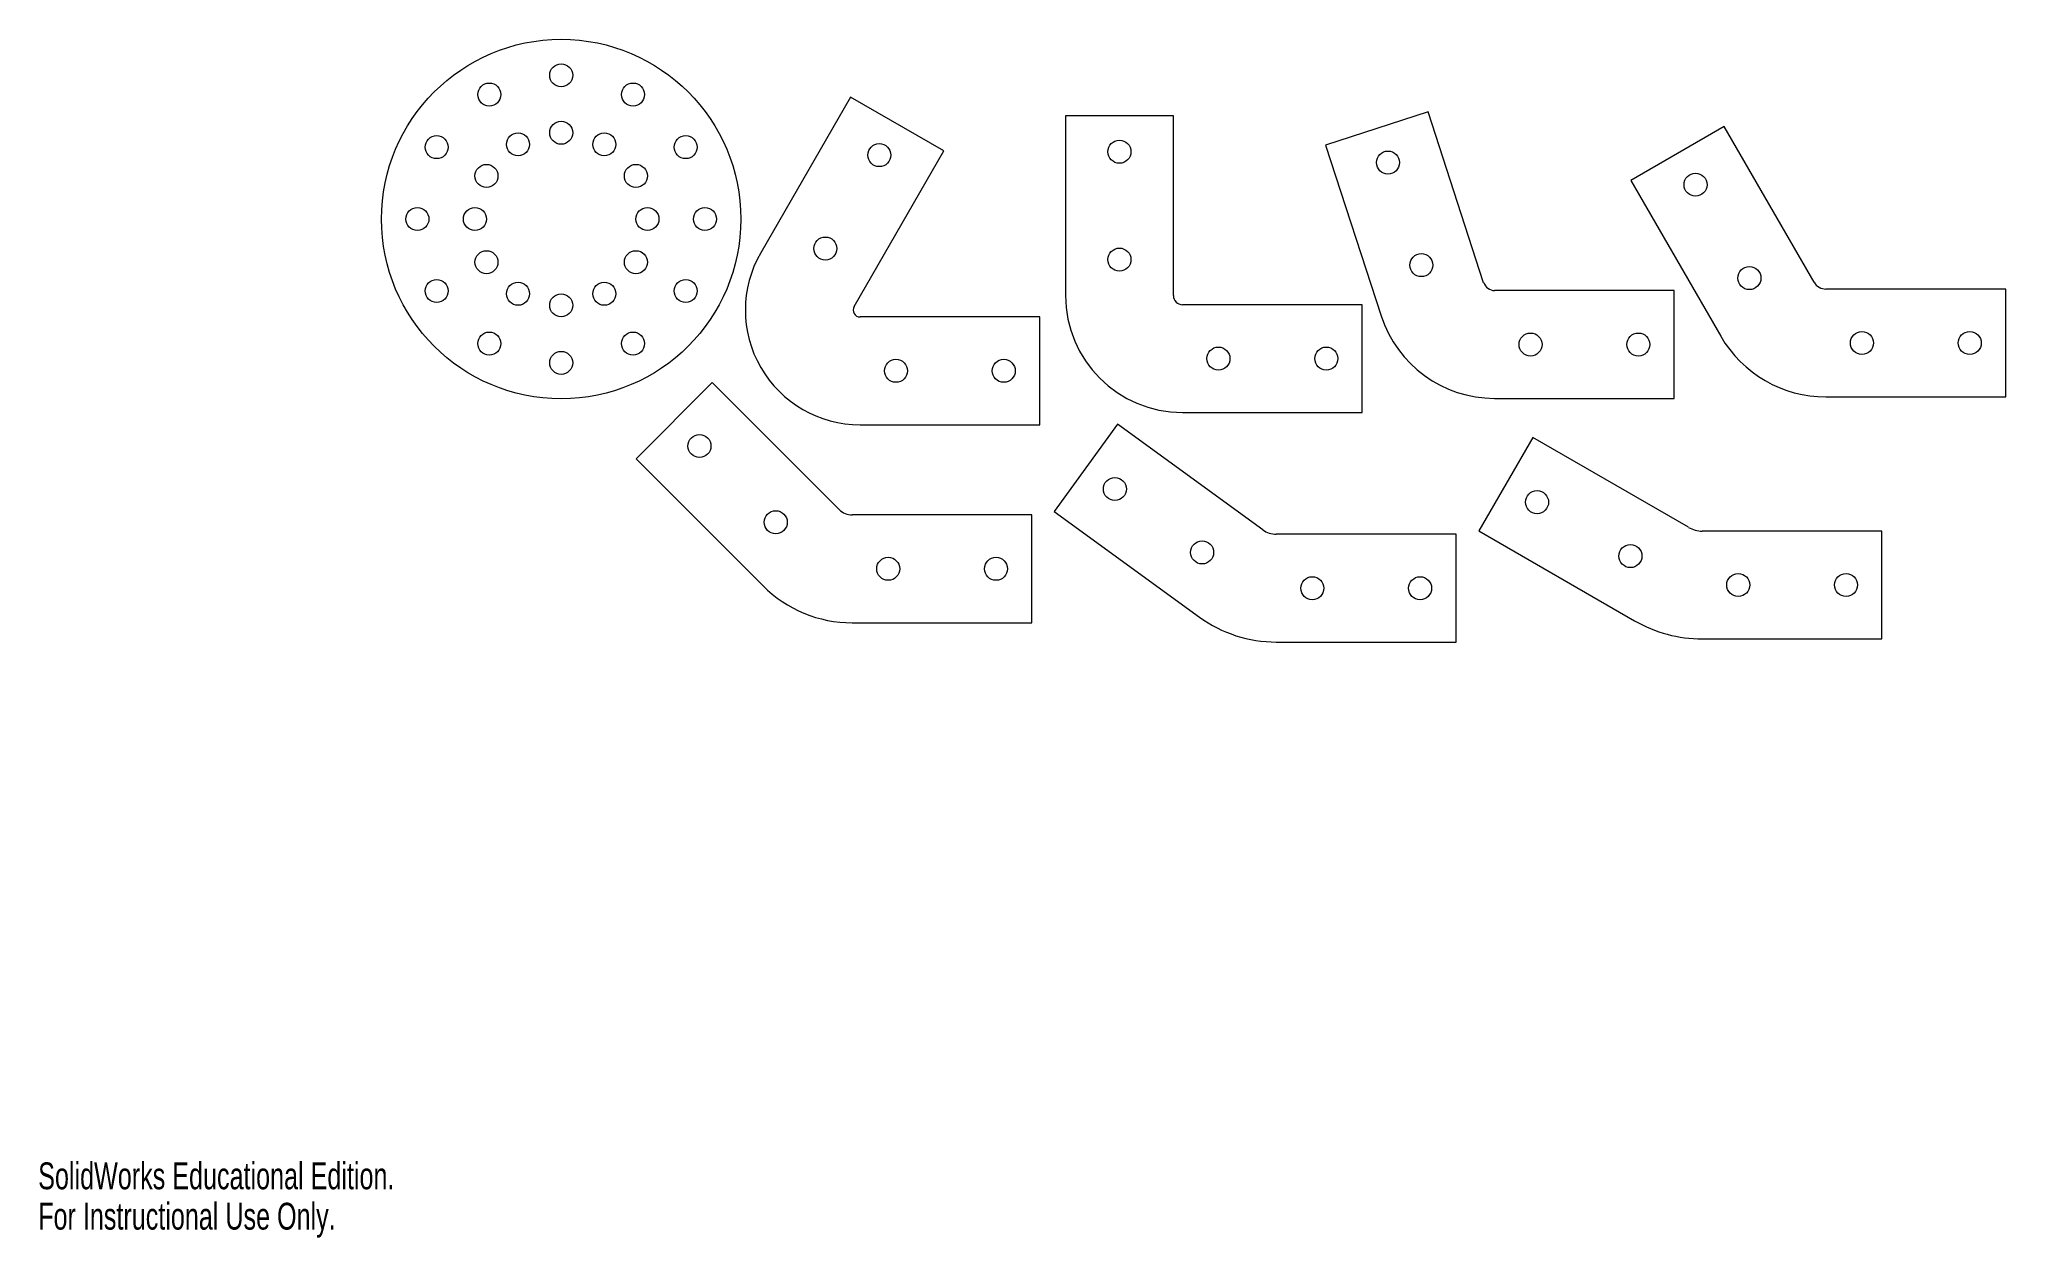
# Model space of a CAD drawing. Header units: millimetres. Extents: x 0 to 274, y 0 to 167.
import ezdxf

# ---------------------------------------------------------------- set-up
doc = ezdxf.new("R2010")
doc.units = ezdxf.units.MM
doc.styles.add('SLDTEXTSTYLE0', font='TXT', dxfattribs={"width": 0.7})

msp = doc.modelspace()

# ---------------------------------------------------------------- linework, layer by layer
at = {"color": 7, "linetype": 'Continuous', "lineweight": 15}
for p, q in [((113, 158.61), (100.5, 136.96)), ((125.99, 151.11), (113, 158.61)), ((142.91, 156), (142.91, 131)), ((157.91, 156), (142.91, 156)), ((157.91, 131), (157.91, 156)), ((193.35, 156.57), (179.08, 151.94)), ((201.07, 132.79), (193.35, 156.57)), ((234.53, 154.5), (221.54, 147)), ((247.03, 132.85), (234.53, 154.5)), ((113.49, 129.46), (125.99, 151.11)), ((179.08, 151.94), (186.81, 128.16)), ((221.54, 147), (234.04, 125.35)), ((227.59, 131.69), (202.59, 131.69)), ((227.59, 116.69), (227.59, 131.69)), ((273.69, 131.9), (248.69, 131.9)), ((273.69, 116.9), (273.69, 131.9)), ((184.18, 129.73), (159.18, 129.73)), ((184.18, 114.73), (184.18, 129.73)), ((139.32, 128.03), (114.32, 128.03)), ((139.32, 113.03), (139.32, 128.03)), ((93.76, 118.91), (83.16, 108.3)), ((111.44, 101.23), (93.76, 118.91)), ((202.59, 116.69), (227.59, 116.69)), ((248.69, 116.9), (273.69, 116.9)), ((114.32, 113.03), (139.32, 113.03)), ((150.14, 113.1), (141.32, 100.96)), ((170.36, 98.4), (150.14, 113.1)), ((159.18, 114.73), (184.18, 114.73)), ((207.92, 111.26), (200.42, 98.26)), ((229.57, 98.76), (207.92, 111.26)), ((83.16, 108.3), (100.83, 90.63)), ((138.24, 100.49), (113.24, 100.49)), ((138.24, 85.49), (138.24, 100.49)), ((141.32, 100.96), (161.55, 86.27)), ((197.23, 97.79), (172.23, 97.79)), ((197.23, 82.79), (197.23, 97.79)), ((200.42, 98.26), (222.07, 85.76)), ((256.48, 98.24), (231.48, 98.24)), ((256.48, 83.24), (256.48, 98.24)), ((113.24, 85.49), (138.24, 85.49)), ((172.23, 82.79), (197.23, 82.79)), ((231.48, 83.24), (256.48, 83.24))]:
    msp.add_line(p, q, dxfattribs=at)
for centre, radius in [((72.75, 141.64), 25), ((72.75, 161.64), 1.6), ((62.75, 158.96), 1.6), ((82.75, 158.96), 1.6), ((55.43, 151.64), 1.6), ((66.75, 152.03), 1.6), ((72.75, 153.64), 1.6), ((78.75, 152.03), 1.6), ((90.07, 151.64), 1.6), ((117, 150.53), 1.6), ((150.41, 151), 1.6), ((187.76, 149.5), 1.6), ((62.36, 147.64), 1.6), ((83.14, 147.64), 1.6), ((230.54, 146.42), 1.6), ((52.75, 141.64), 1.6), ((60.75, 141.64), 1.6), ((84.75, 141.64), 1.6), ((92.75, 141.64), 1.6), ((62.36, 135.64), 1.6), ((83.14, 135.64), 1.6), ((109.5, 137.54), 1.6), ((150.41, 136), 1.6), ((192.4, 135.23), 1.6), ((238.04, 133.43), 1.6), ((55.43, 131.64), 1.6), ((66.75, 131.25), 1.6), ((78.75, 131.25), 1.6), ((90.07, 131.64), 1.6), ((72.75, 129.64), 1.6), ((62.75, 124.32), 1.6), ((82.75, 124.32), 1.6), ((253.69, 124.4), 1.6), ((268.69, 124.4), 1.6), ((72.75, 121.64), 1.6), ((164.18, 122.23), 1.6), ((179.18, 122.23), 1.6), ((207.59, 124.19), 1.6), ((222.59, 124.19), 1.6), ((119.32, 120.53), 1.6), ((134.32, 120.53), 1.6), ((91.99, 110.07), 1.6), ((149.77, 104.09), 1.6), ((208.5, 102.26), 1.6), ((102.6, 99.47), 1.6), ((161.91, 95.27), 1.6), ((221.49, 94.76), 1.6), ((118.24, 92.99), 1.6), ((133.24, 92.99), 1.6), ((177.23, 90.29), 1.6), ((192.23, 90.29), 1.6), ((236.48, 90.74), 1.6), ((251.48, 90.74), 1.6)]:
    msp.add_circle(centre, radius, dxfattribs=at)
for centre, radius, start in [((114.32, 128.98), 15.95, 150), ((202.59, 133.29), 1.59, 198), ((248.69, 133.81), 1.91, 210), ((114.32, 128.98), 0.955, 150), ((159.18, 131), 16.27, 180), ((159.18, 131), 1.27, 180), ((202.59, 133.29), 16.59, 198), ((248.69, 133.81), 16.91, 210), ((113.24, 103.03), 2.55, 225), ((231.48, 102.06), 3.82, 240), ((172.23, 100.98), 3.18, 234), ((113.24, 103.03), 17.55, 225), ((172.23, 100.98), 18.18, 234), ((231.48, 102.06), 18.82, 240)]:
    msp.add_arc(centre, radius, start, 270, dxfattribs=at)

# ---------------------------------------------------------------- texts
at = {"color": 7, "linetype": 'Continuous', "char_height": 3.7351, "attachment_point": 1, "style": 'SLDTEXTSTYLE0'}
for s, insert in [('SolidWorks Educational Edition.', (0, 10.42)), ('For Instructional Use Only.', (0, 4.81))]:
    msp.add_mtext(s, dxfattribs=dict(at, insert=insert))

doc.saveas('drawing.dxf')
